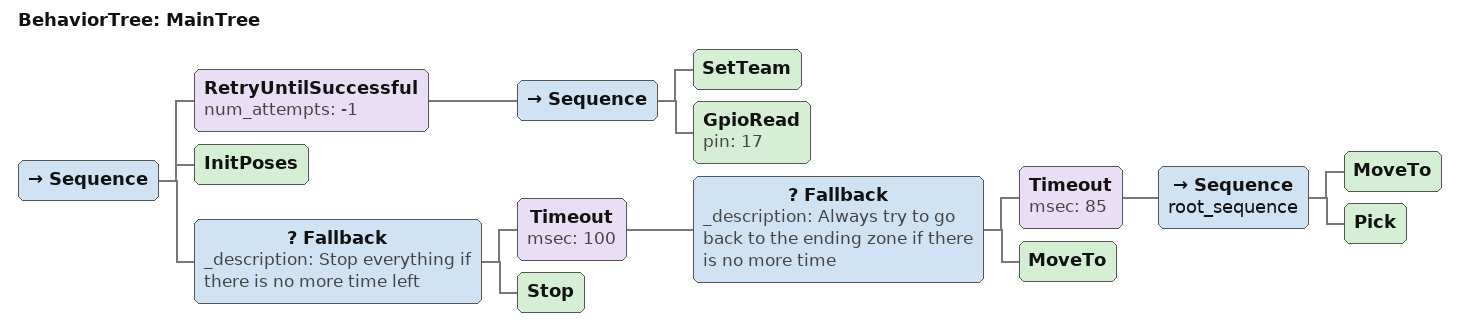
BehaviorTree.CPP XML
<?xml version="1.0" encoding="UTF-8"?>
<root BTCPP_format="4">
  <BehaviorTree ID="MainTree">
    <Sequence>
      <RetryUntilSuccessful num_attempts="-1">
        <Sequence>
          <SetTeam/>
          <GpioRead pin="17"/>
        </Sequence>
      </RetryUntilSuccessful>
      <InitPoses/>
      <Fallback _description="Stop everything if there is no more time left">
        <Timeout msec="100">
          <Fallback _description="Always try to go back to the ending zone if there is no more time">
            <Timeout msec="85">
              <Sequence name="root_sequence">
                <MoveTo/>
                <Pick/>
              </Sequence>
            </Timeout>
            <MoveTo/>
          </Fallback>
        </Timeout>
        <Stop/>
      </Fallback>
    </Sequence>
  </BehaviorTree>

</root>
